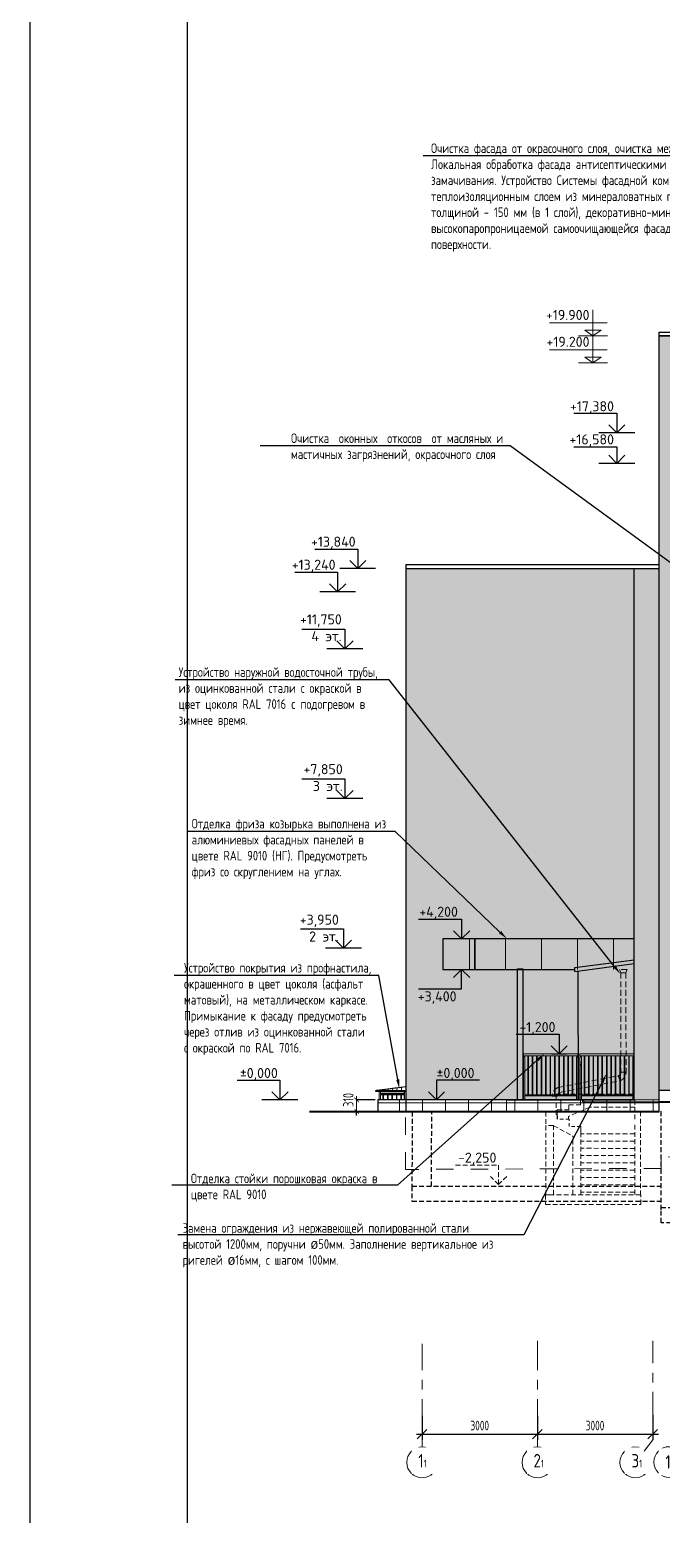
# Model space of a CAD drawing. Header units: millimetres. Extents: x -136099598 to 9192475, y 0 to 347021.
# Drawn here: x -366572 to -350114, y 277733 to 316431 of the extents above; entities that cross this region are included whole.
import ezdxf
from ezdxf import colors
from ezdxf.entities.mleader import LeaderData, LeaderLine
from ezdxf.math import Vec2, Vec3

# ---------------------------------------------------------------- set-up
doc = ezdxf.new("R2010")
doc.units = ezdxf.units.MM
doc.header["$MEASUREMENT"] = 0
for name, pattern in [('01_base$0$DASHED2', [0.375, 0.25, -0.125]), ('ADSK_Невидимые', [5, 3, -2]), ('ADSK_Скрыто', [6, 3, -3]), ('ADSK_Штрих_ш2 п1_5', [4.5, 3, -1.5]), ('CENTER', [2, 1.25, -0.25, 0.25, -0.25])]:
    doc.linetypes.add(name, pattern=pattern)
doc.layers.get('0').update_dxf_attribs({"color": 250, "lineweight": 9})
doc.layers.get('Defpoints').update_dxf_attribs({"color": 8})
for name, color, linetype, lineweight, true_color in [('!_Фасад_Штрих_Син', 7, 'Continuous', 5, 0x86d5d5), ('RAL 7016', 7, 'Continuous', 0, 0x383e42), ('RAL 90 10', 7, 'Continuous', 0, 0xf1ece1)]:
    doc.layers.add(name, color=color, linetype=linetype, lineweight=lineweight, true_color=true_color)
for name, color, linetype, lineweight in [('!_Цоколь', 7, 'Continuous', 0), ('_Скрыто_', 7, 'ADSK_Скрыто', 9), ('_Фасад', 7, 'Continuous', 9), ('АР.РД_Выноски', 174, 'Continuous', 9), ('АР_Оси', 193, 'Continuous', 9), ('АР_Оси размеры', 164, 'Continuous', 9), ('АР_тонкая линия', 250, 'Continuous', 0), ('Ограждение', 250, 'Continuous', 9), ('пунктир', 251, 'Continuous', 13), ('СТЕНЫ кирпич ЛИДЕР', 250, 'Continuous', 15), ('Фасад_тонкие', 7, 'Continuous', 5), ('фасады', 7, 'Continuous', 9)]:
    doc.layers.add(name, color=color, linetype=linetype, lineweight=lineweight)
doc.layers.add('_RAMKA', color=7, linetype='Continuous')
doc.layers.add('PDF _0', color=7, linetype='Continuous')
doc.layers.add('АР-Выноски', color=5, linetype='Continuous', lineweight=5, plot=False)
doc.styles.add('ICOCPEUR', font='isocpeur.ttf')
doc.styles.add('ISOCPEUR', font='isocpeur.ttf', dxfattribs={"width": 0.7})
doc.styles.add('PDF ISOCPEUR', font='isocpeur.ttf')
doc.styles.add('ГОСТ 2.304', font='isocpeur.ttf', dxfattribs={"width": 0.7})
doc.dimstyles.new('R_100', dxfattribs={"dimtxt": 270, "dimasz": 120, "dimexe": 100, "dimexo": 100, "dimgap": 80, "dimtad": 1, "dimdec": 0, "dimrnd": 5, "dimzin": 0, "dimdsep": 46, "dimtxsty": 'ISOCPEUR', "dimblk": 'ARCHTICK', "dimcen": 100, "dimdle": 100, "dimclrd": 256, "dimclre": 256, "dimclrt": 256, "dimadec": 0, "dimazin": 0, "dimtfac": 2, "dimtdec": 0, "dimtofl": 0, "dimtmove": 1, "dimatfit": 3, "dimfxl": 1, "dimtvp": 3, "dimtfill": 1, "dimtolj": 1, "dimtzin": 0, "dimarcsym": 0})
doc.dimstyles.new('СПДС', dxfattribs={"dimscale": 100, "dimtxt": 2.5, "dimasz": 2.5, "dimexe": 1.5, "dimexo": 0, "dimgap": 1, "dimtad": 1, "dimdec": 0, "dimrnd": 1, "dimtxsty": 'ГОСТ 2.304', "dimblk": 'OBLIQUE', "dimcen": 2.5, "dimdle": 1.5, "dimadec": 0, "dimazin": 2, "dimtfac": 0.75, "dimtdec": 0, "dimtmove": 1, "dimatfit": 3, "dimfxl": 1, "dimtolj": 1, "dimarcsym": 1})
pattern_1 = [(90, (541247.05, -120), (-600, 1e-13), []), (180, (541247.05, -120), (-2e-13, -600), [])]

# ---------------------------------------------------------------- blocks, each defined once
blk = doc.blocks.new('_Oblique')
at = {"color": 0, "linetype": 'ByBlock', "lineweight": -2}
blk.add_line((-0.5, -0.5), (0.5, 0.5), dxfattribs=at)
blk = doc.blocks.new('*D247')
at = {"layer": 'Defpoints', "color": 0, "ltscale": 100, "transparency": 16777216}
for p in [(-356362, 280324), (-353362, 280324), (-353362, 279846)]:
    blk.add_point(p, dxfattribs=at)
at = {"layer": 'АР_Оси размеры', "color": 0, "lineweight": -2, "ltscale": 100, "transparency": 16777216}
for p, q in [((-356362, 280324), (-356362, 279696)), ((-353362, 280324), (-353362, 279696)), ((-356512, 279846), (-353212, 279846))]:
    blk.add_line(p, q, dxfattribs=at)
at = {"layer": 'АР_Оси размеры', "color": 0, "lineweight": -2, "ltscale": 100, "transparency": 16777216, "xscale": 250, "yscale": 250, "zscale": 250, "rotation": 180}
blk.add_blockref('_Oblique', (-356362, 279846), dxfattribs=at)
at = {"layer": 'АР_Оси размеры', "color": 0, "lineweight": -2, "ltscale": 100, "transparency": 16777216, "xscale": 250, "yscale": 250, "zscale": 250}
blk.add_blockref('_Oblique', (-353362, 279846), dxfattribs=at)
at = {"layer": 'АР_Оси размеры', "color": 0, "ltscale": 100, "transparency": 16777216, "insert": (-354862, 280071), "char_height": 250, "attachment_point": 5, "style": 'ГОСТ 2.304'}
blk.add_mtext('\\A1;3000', dxfattribs=at)
blk = doc.blocks.new('*D248')
at = {"layer": 'Defpoints', "color": 0, "ltscale": 100, "transparency": 16777216}
for p in [(-353362, 280324), (-350362, 280354), (-350362, 279846)]:
    blk.add_point(p, dxfattribs=at)
at = {"layer": 'АР_Оси размеры', "color": 0, "lineweight": -2, "ltscale": 100, "transparency": 16777216}
for p, q in [((-353362, 280324), (-353362, 279696)), ((-350362, 280354), (-350362, 279696)), ((-353512, 279846), (-350212, 279846))]:
    blk.add_line(p, q, dxfattribs=at)
at = {"layer": 'АР_Оси размеры', "color": 0, "lineweight": -2, "ltscale": 100, "transparency": 16777216, "xscale": 250, "yscale": 250, "zscale": 250, "rotation": 180}
blk.add_blockref('_Oblique', (-353362, 279846), dxfattribs=at)
at = {"layer": 'АР_Оси размеры', "color": 0, "lineweight": -2, "ltscale": 100, "transparency": 16777216, "xscale": 250, "yscale": 250, "zscale": 250}
blk.add_blockref('_Oblique', (-350362, 279846), dxfattribs=at)
at = {"layer": 'АР_Оси размеры', "color": 0, "ltscale": 100, "transparency": 16777216, "insert": (-351862, 280071), "char_height": 250, "attachment_point": 5, "style": 'ГОСТ 2.304'}
blk.add_mtext('\\A1;3000', dxfattribs=at)
blk = doc.blocks.new('A$C4cb2c38c')
at = {"ltscale": 150}
for points in [[(-689, 1151), (726, 1151), (726, 1202), (-689, 1202)], [(-680, 1121), (-662, 1121), (-662, 1151), (-680, 1151)], [(697, 1121), (716, 1121), (716, 1151), (697, 1151)], [(-651, 105), (688, 105), (688, 130), (-651, 130)]]:
    blk.add_lwpolyline(points, close=True, dxfattribs=at)
for points in [[(-651, 0), (-651, 1121), (-689, 1121), (-689, 0), (-651, 0)], [(726, 0), (726, 1121), (688, 1121), (688, 0), (726, 0)]]:
    blk.add_lwpolyline(points, dxfattribs=at)
at = {"layer": 'Ограждение'}
for points in [[(-579, 130), (-579, 1151)], [(-563, 1151), (-563, 130), (-563, 130)], [(-463, 130), (-463, 1151)], [(-447, 1151), (-447, 130), (-447, 130)], [(-347, 130), (-347, 1151)], [(-331, 1151), (-331, 130), (-331, 130)], [(-231, 130), (-231, 1151)], [(-215, 1151), (-215, 130), (-215, 130)], [(-115, 130), (-115, 1151)], [(-99, 1151), (-99, 130), (-99, 130)], [(1, 130), (1, 1151)], [(17, 1151), (17, 130), (17, 130)], [(117, 130), (117, 1151)], [(133, 1151), (133, 130), (133, 130)], [(233, 130), (233, 1151)], [(249, 1151), (249, 130), (249, 130)], [(349, 130), (349, 1151)], [(365, 1151), (365, 130), (365, 130)], [(465, 130), (465, 1151)], [(481, 1151), (481, 130), (481, 130)], [(581, 130), (581, 1151)], [(597, 1151), (597, 130), (597, 130)]]:
    blk.add_lwpolyline(points, dxfattribs=at)
blk = doc.blocks.new('_ArchTick')
at = {"color": 0, "linetype": 'ByBlock', "const_width": 0.15}
blk.add_lwpolyline([(-0.5, -0.5), (0.5, 0.5)], dxfattribs=at)
blk = doc.blocks.new('*D375')
at = {"lineweight": -2, "ltscale": 150, "transparency": 16777216}
for p, q in [((-357583, 288554), (-358167, 288554)), ((-358067, 288145), (-358067, 288654)), ((-357569, 288245), (-358167, 288245))]:
    blk.add_line(p, q, dxfattribs=at)
at = {"layer": 'Defpoints', "color": 0, "ltscale": 150, "transparency": 16777216}
for p in [(-357483, 288554), (-357469, 288245)]:
    blk.add_point(p, dxfattribs=at)
at = {"ltscale": 150, "transparency": 16777216, "insert": (-358282, 288554), "char_height": 270, "attachment_point": 5, "rotation": 90, "style": 'ISOCPEUR', "bg_fill": 3, "box_fill_scale": 1.25, "bg_fill_color": 256, "bg_fill_true_color": 13158600, "bg_fill_transparency": 0}
blk.add_mtext('\\A1;310', dxfattribs=at)
at = {"layer": 'Defpoints', "color": 0, "ltscale": 150, "transparency": 16777216}
blk.add_point((-358067, 288554), dxfattribs=at)
at = {"lineweight": -2, "ltscale": 150, "transparency": 16777216, "xscale": 120, "yscale": 120, "zscale": 120}
for p, rotation in [((-358067, 288554), 90), ((-358067, 288245), 270)]:
    blk.add_blockref('_ArchTick', p, dxfattribs=dict(at, rotation=rotation))
blk = doc.blocks.new('A$C0623aaa5')
at = {"linetype": 'ADSK_Невидимые', "ltscale": 30}
for points in [[(183, 313), (183, 503), (483, 503)], [(483, 503), (483, 693), (783, 693)], [(-117, 123), (-117, 313), (183, 313)]]:
    blk.add_lwpolyline(points, dxfattribs=at)
blk = doc.blocks.new('A$Cd8d14d9d')
at = {"ltscale": 150}
for p, q in [((0, 682), (0, 0)), ((-380, 0), (380, 0)), ((-372, 341), (1132, 341))]:
    blk.add_line(p, q, dxfattribs=at)
blk.add_lwpolyline([(0, 0), (210, 147), (-210, 147), (0, 0)], dxfattribs=at)
blk = doc.blocks.new('A$C3b3e88ff')
at = {"layer": '_Фасад', "linetype": 'ADSK_Штрих_ш2 п1_5', "ltscale": 50}
for p, q in [((-164, -2679), (-28, -2679)), ((-227, -2773), (-181, -2900)), ((-1809, -3299, -2), (-1944, -3299, -2))]:
    blk.add_line(p, q, dxfattribs=at)
for points in [[(0, 0), (-200, 0)], [(-200, 0), (-163, -87)], [(0, 0), (-28, -87)], [(0, 0), (-28, -87)], [(-163, -87), (-161, -2679)], [(-28, -87), (-163, -87)], [(-28, -87), (-26, -2679)]]:
    blk.add_lwpolyline(points, dxfattribs=at)
for points in [[(-1798, -3077), (-227, -2773, 0.315875), (-161, -2679), (-161, -2582)], [(-1747, -3204), (-182, -2900, 0.315875), (-26, -2679), (-26, -2582)]]:
    blk.add_lwpolyline(points, format="xyb", dxfattribs=at)
for centre, radius, start, end in [((-261, -2679), 100, 289.8424, 359.9625), ((-261, -2679), 235, 289.896, 359.9148), ((-1709, -3296, -2), 235, 111.4844, 180.7063), ((-1708, -3296, -2), 101, 114.002, 181.4665)]:
    blk.add_arc(centre, radius, start, end, dxfattribs=at)

msp = doc.modelspace()

# ---------------------------------------------------------------- hatches: boundary and pattern name
at = {"layer": '!_Фасад_Штрих_Син', "ltscale": 10, "true_color": 0x383e42}
h = msp.add_hatch(dxfattribs=at)
h.set_pattern_fill('GRATE', color=250, scale=30000, angle=90)
h.set_pattern_definition([(90, (203618.6, 32643.8), (-937.5, 6e-14), []), (180, (203618.6, 32643.8), (-5e-13, -3750), [])])
h.paths.add_polyline_path([(-350842.2, 292751.1), (-355824.3, 292751.1), (-355824.3, 291953.5), (-350842.2, 291953.5)])
at = {"layer": '!_Цоколь', "lineweight": 0, "ltscale": 5, "true_color": 0x636466}
h = msp.add_hatch(dxfattribs=at)
h.set_pattern_fill('ANSI37', color=251, scale=4800, angle=45)
h.set_pattern_definition(pattern_1)
h.paths.add_polyline_path([(-350192.1, 288503.5), (-336772, 288472.9), (-336772, 288804.8), (-350192.1, 288807.7)])
h = msp.add_hatch(dxfattribs=at)
h.set_pattern_fill('ANSI37', color=251, scale=4800, angle=45)
h.set_pattern_definition(pattern_1)
h.paths.add_polyline_path([(-357515, 288246.7), (-356782.1, 288245), (-356782, 288553.6), (-357515.6, 288553.6)])
h = msp.add_hatch(dxfattribs=at)
h.set_pattern_fill('ANSI37', color=251, scale=4800, angle=45)
h.set_pattern_definition(pattern_1)
h.paths.add_polyline_path([(-356782.1, 288245), (-350192, 288238.1), (-350192.1, 288553.6), (-356782, 288553.6)])
at = {"layer": 'RAL 7016', "ltscale": 100, "true_color": 0x000000, "transparency": 33554687}
h = msp.add_hatch(dxfattribs=at)
h.set_pattern_fill('ANSI32', color=18, scale=400, angle=45)
h.set_pattern_definition([(90, (8363606674.32, 936336003.28), (-150, 0), []), (90, (8363606724.32, 936336053.28), (-150, 0), [])])
h.paths.add_polyline_path([(-357551.8, 288803.2), (-356781.8, 288902.5), (-356781.8, 288801.6), (-357564.3, 288801.6)])
at = {"layer": 'RAL 7016', "ltscale": 100, "transparency": 33554687}
h = msp.add_hatch(color=256, dxfattribs=at)
h.dxf.hatch_style = 1
h.paths.add_polyline_path([(-357564.3, 288801.6), (-356781.8, 288801.6), (-356781.8, 288772.5), (-357564.3, 288772.5)])
at = {"layer": 'RAL 90 10', "ltscale": 100, "transparency": 33554687}
h = msp.add_hatch(color=256, dxfattribs=at)
h.dxf.hatch_style = 1
h.paths.add_polyline_path([(-349198.5, 303454.4), (-347597, 303454.4), (-347597, 301153.6), (-349198.5, 301153.6)])
h.paths.add_polyline_path([(-349198.5, 299554.4), (-347597, 299554.4), (-347597, 297253.6), (-349198.5, 297253.6)])
h.paths.add_polyline_path([(-339368.5, 295654.4), (-337767, 295654.4), (-337767, 293353.6), (-339368.5, 293353.6)])
h.paths.add_polyline_path([(-349198.5, 295654.4), (-347597, 295654.4), (-347597, 293353.6), (-349198.5, 293353.6)])
h.paths.add_polyline_path([(-348359.3, 305135.4), (-348359.3, 305933.6), (-347561.3, 305933.6), (-347561.3, 305135.4)])
h.paths.add_polyline_path([(-339502.3, 305135.4), (-339502.3, 305933.6), (-338704.3, 305933.6), (-338704.3, 305135.4)])
h.paths.add_polyline_path([(-344827, 303454.4), (-344827, 301153.6), (-346428.5, 301153.6), (-346428.5, 303454.4)])
h.paths.add_polyline_path([(-337767, 303454.4), (-337767, 301153.6), (-339368.5, 301153.6), (-339368.5, 303454.4)])
h.paths.add_polyline_path([(-344827, 299554.4), (-344827, 297253.6), (-346428.5, 297253.6), (-346428.5, 299554.4)])
h.paths.add_polyline_path([(-340537, 303454.4), (-340537, 301153.6), (-342138.5, 301153.6), (-342138.5, 303454.4)])
h.paths.add_polyline_path([(-344827, 295654.4), (-344827, 293353.6), (-346428.5, 293353.6), (-346428.5, 295654.4)])
h.paths.add_polyline_path([(-340537, 299554.4), (-340537, 297253.6), (-342138.5, 297253.6), (-342138.5, 299554.4)])
h.paths.add_polyline_path([(-337767, 299554.4), (-337767, 297253.6), (-339368.5, 297253.6), (-339368.5, 299554.4)])
h.paths.add_polyline_path([(-349198.5, 291604.4), (-347597, 291604.4), (-347597, 289303.6), (-349198.5, 289303.6)])
h.paths.add_polyline_path([(-346428.5, 291604.4), (-344827, 291604.4), (-344827, 289303.6), (-346428.5, 289303.6)])
h.paths.add_polyline_path([(-340537, 295654.4), (-340537, 293353.6), (-342138.5, 293353.6), (-342138.5, 295654.4)])
h.paths.add_polyline_path([(-342138.5, 291604.4), (-340537, 291604.4), (-340537, 289303.6), (-342138.5, 289303.6)])
h.paths.add_polyline_path([(-339368.5, 289303.6), (-339368.5, 291604.4), (-337767, 291604.4), (-337767, 289303.6)])
h.paths.add_polyline_path([(-336771.9, 308453.6), (-350192, 308453.6), (-350192, 288804.9), (-336772, 288804.9)])
h = msp.add_hatch(color=256, dxfattribs=at)
h.dxf.hatch_style = 1
h.paths.add_polyline_path([(-350192, 302391.8), (-356782.1, 302391.8), (-356781.7, 288555.1), (-350192, 288555.3)])

# ---------------------------------------------------------------- linework, layer by layer
at = {"layer": '!_Цоколь', "color": 18, "lineweight": 0, "ltscale": 5, "true_color": 0x000000}
msp.add_line((-354168.6, 288554.8), (-354170.8, 288244.5), dxfattribs=at)
at = {"layer": '!_Цоколь', "color": 251, "lineweight": 0, "ltscale": 5, "true_color": 0x636466}
msp.add_lwpolyline([(-352190.1, 288506), (-350192, 288506), (-350192, 288553.6), (-352190.1, 288553.6)], close=True, dxfattribs=at)
at = {"lineweight": 30, "ltscale": 150}
for p, q in [((-357564.3, 288801.6, -2.2), (-356781.8, 288902.5)), ((-350842.2, 288555), (-356785.2, 288552.1))]:
    msp.add_line(p, q, dxfattribs=at)
at = {"ltscale": 150}
msp.add_circle((-352237.4, 289508.9), 25, dxfattribs=at)
at = {"layer": '_RAMKA', "ltscale": 100}
msp.add_lwpolyline([(-245672.6, 242529), (-245672.6, 326529), (-366572.1, 326529), (-366572.1, 242529)], close=True, dxfattribs=at)
at = {"layer": '_Скрыто_', "color": 6, "ltscale": 150}
for points in [[(-356622.2, 288552.2), (-356622.2, 288552.2), (-350192.1, 288553.6), (-350192.1, 288804.9), (-320519.4, 288804.9), (-320519.5, 288553.5), (-310648.3, 288553.6), (-310648.3, 288804.5), (-294677, 288804.9), (-294677, 288553.6), (-281257, 288553.6), (-281257, 287753), (-281257, 287708.5), (-281257, 287380.4), (-302553.9, 288027), (-302564.4, 288225.7), (-350192.1, 288506), (-350192.1, 288243.6), (-356781.4, 288248.4), (-356782.7, 288555.3), (-356622.2, 288552.2)], [(-356795, 288245.2), (-350192.1, 288243.6), (-350191.6, 288503.5), (-328651.3, 288362.5), (-328652.4, 288291.8), (-322579.8, 288201.4), (-302564.4, 288225.7), (-302564.4, 288027.1), (-294677, 287913.4), (-294680.4, 287771.5), (-281257, 287443.6), (-281257, 285947), (-294677, 286299.2), (-294677, 286396.9), (-302397, 286511.1), (-302397, 286700.6), (-328812, 286645.1), (-328812, 286873.4), (-350145.2, 287071.4), (-350145.2, 286770.5), (-356624.6, 286742.5), (-356795, 286742.5), (-356795, 288245)]]:
    msp.add_lwpolyline(points, dxfattribs=at)
at = {"layer": 'Defpoints', "color": 2, "linetype": '01_base$0$DASHED2', "ltscale": 500}
for p, q in [((-350145.2, 285693.6, 2), (-350145.2, 288273.6)), ((-356627, 286304.3), (-350145.2, 286304.3, 1.5)), ((-356627, 286303.9), (-356626.5, 285913.6, 1.8)), ((-356626.5, 285913.5, 1.8), (-350145.2, 285913.6, 1.8))]:
    msp.add_line(p, q, dxfattribs=at)
msp.add_lwpolyline([(-356627, 286304.3), (-356117, 286304.3), (-356112.1, 288245), (-356622.1, 288245)], close=True, dxfattribs=at)
at = {"layer": 'Defpoints', "color": 2, "linetype": '01_base$0$DASHED2', "ltscale": 500, "elevation": 1.9}
msp.add_lwpolyline([(-350145.2, 285753.6), (-281257, 285753.6), (-281257, 285353.6), (-350145.2, 285353.6)], close=True, dxfattribs=at)
at = {"layer": 'АР_Оси', "color": 6, "linetype": 'CENTER', "ltscale": 1000}
for p, q in [((-356362.1, 279511.7), (-356362.1, 282200)), ((-353362.1, 279511.7), (-353362.1, 282281.1)), ((-350362.1, 279696.2), (-350362.1, 282281.1))]:
    msp.add_line(p, q, dxfattribs=at)
at = {"layer": 'АР_Оси', "color": 6, "ltscale": 0.5}
for centre in [(-356362.1, 279111.7), (-353362.1, 279111.7), (-350813.5, 279111.7), (-349932, 279120.6)]:
    msp.add_circle(centre, 400, dxfattribs=at)
at = {"layer": 'АР_тонкая линия', "color": 3, "lineweight": 40, "ltscale": 100}
for p, q in [((-350190.2, 288503.5), (-336932, 288475.1)), ((-350190.2, 288243.6), (-359291.6, 288245.6))]:
    msp.add_line(p, q, dxfattribs=at)
at = {"layer": 'Ограждение'}
for points in [[(-352247.4, 289455.9), (-352227.4, 289455.9), (-352227.4, 289483.9), (-352247.4, 289483.9)], [(-352257.5, 288553.6), (-352219.5, 288553.6), (-352219.5, 289455.9), (-352257.5, 289455.9)]]:
    msp.add_lwpolyline(points, close=True, dxfattribs=at)
at = {"layer": 'Ограждение', "elevation": -1.8}
msp.add_lwpolyline([(-357482.8, 288770.9), (-357444.8, 288770.9), (-357444.8, 288552.1), (-357482.8, 288552.1)], close=True, dxfattribs=at)
at = {"layer": 'Ограждение', "elevation": -0.4}
for points in [[(-357380.4, 288556.1), (-357380.4, 288694.4)], [(-357364.4, 288694.4), (-357364.4, 288552.1)], [(-357264.4, 288552.1), (-357264.4, 288694.4)], [(-357248.4, 288694.4), (-357248.4, 288552.1)], [(-357148.4, 288552.1), (-357148.4, 288694.4)], [(-357132.4, 288694.4), (-357132.4, 288552.1)], [(-357032.4, 288552.1), (-357032.4, 288694.4)], [(-357016.4, 288694.4), (-357016.4, 288552.1)], [(-356916.4, 288552), (-356916.4, 288694.4)], [(-356900.4, 288694.4), (-356900.4, 288552)]]:
    msp.add_lwpolyline(points, dxfattribs=at)
at = {"layer": 'Ограждение', "lineweight": 25}
msp.add_lwpolyline([(-356819.8, 288770.9), (-356781.8, 288770.9), (-356782.1, 288553.6), (-356819.8, 288553.6)], close=True, dxfattribs=at)
at = {"layer": 'пунктир', "linetype": '01_base$0$DASHED2', "ltscale": 500}
for p, q in [((-352876.8, 288703.6, -0.4), (-350842.4, 288703.6, -0.2)), ((-352876.7, 288163.7, -0.3), (-352876.8, 288703.6, -0.4)), ((-356422.1, 288553.6), (-350192, 288553.6)), ((-350829.6, 288361.3), (-350829.9, 288054.3, 0.1)), ((-352846.8, 288242, -0.2), (-353147.3, 288242, -0.2)), ((-353147, 288242, -0.2), (-353147, 287877.5, 1.5)), ((-350676.2, 288251.8), (-350676.2, 286082.1, -0.2)), ((-352945.3, 287880.5, -0.2), (-352437.3, 287609.6, -0.2)), ((-352437.4, 286082.1, 1.7), (-352437.3, 287609.6, -0.2)), ((-352235.6, 286082.1, -0.2), (-352235.6, 287862, -0.2)), ((-350832.1, 287672, -0.2), (-352235.6, 287672, -0.2)), ((-350830.1, 287904.2, 0.2), (-350830.1, 286082.1, -0.2)), ((-350831, 287290.8, -0.3), (-352236.2, 287292.4, -0.1)), ((-350832.1, 287482, -0.2), (-352235.6, 287482, -0.2)), ((-350832.1, 287102, -0.2), (-352235.6, 287102, -0.2)), ((-350832.1, 286912, -0.2), (-352235.6, 286912, -0.2)), ((-350832.1, 286722, -0.2), (-352235.6, 286722, -0.2)), ((-350832.1, 286532, -0.2), (-352235.6, 286532, -0.2)), ((-350832.1, 286342, -0.2), (-352235.6, 286342, -0.2)), ((-350832.1, 286152, -0.2), (-352235.6, 286152, -0.2))]:
    msp.add_line(p, q, dxfattribs=at)
for points, elevation in [([(-352846.8, 288054.4), (-352846.8, 288293.6), (-352544.5, 288293.6), (-352544.5, 288423.6), (-352243.9, 288423.6), (-352243.8, 288553.6), (-350192.1, 288553.6)], -0.3), ([(-352826.8, 287900), (-352826.8, 287904.3)], -0.3), ([(-355490.7, 286857.5), (-354375, 286857.5), (-354375, 286347.5), (-354161.6, 286556.4), (-354375, 286347.5), (-354583.9, 286556.4)], 0.6)]:
    msp.add_lwpolyline(points, dxfattribs=dict(at, elevation=elevation))
msp.add_lwpolyline([(-350829.6, 288553.6), (-350827.2, 288553.6), (-350827.2, 288361.3), (-352001.5, 288361.3), (-352551.9, 288123.9), (-352551.9, 288054.4)], dxfattribs=at)
for points, elevation in [([(-353147, 286082.1), (-352945.3, 286082.1), (-352945.3, 287883.5), (-353147, 287883.5)], 1.5), ([(-353149.7, 285832.1), (-350675.3, 285832.1), (-350675.3, 286082.1), (-353149.7, 286082.1)], -0.2)]:
    msp.add_lwpolyline(points, close=True, dxfattribs=dict(at, elevation=elevation))
at = {"layer": 'СТЕНЫ кирпич ЛИДЕР', "lineweight": 30, "ltscale": 100}
for p, q in [((-350192.1, 288243.6), (-350192, 308453.6)), ((-350192, 308453.6), (-281257, 308453.6)), ((-356782.1, 302392), (-356782.1, 288245)), ((-356782.1, 302392), (-350192, 302392)), ((-350842.2, 288553.5), (-350842.2, 302392)), ((-350192.1, 288804.9), (-336771.3, 288804.8, 2.3)), ((-354168.6, 288553.6), (-350842.2, 288553.6))]:
    msp.add_line(p, q, dxfattribs=at)
for points in [[(-350192, 308553.5), (-281256.6, 308553.5), (-281256.6, 308453.6), (-350192, 308453.6)], [(-350192, 302491.9), (-356784.9, 302492.1), (-356784.9, 302392.1), (-350192, 302392)]]:
    msp.add_lwpolyline(points, close=True, dxfattribs=at)
at = {"layer": 'Фасад_тонкие', "lineweight": 25}
for p, q in [((-350831.1, 305933.6), (-351766.1, 305933.6)), ((-350831.1, 305135.4), (-351766.1, 305135.4)), ((-357571, 302392), (-358506, 302392)), ((-358092.6, 301791.9), (-359027.6, 301791.9)), ((-357905.7, 300303.6), (-358840.7, 300303.6)), ((-357905.7, 296403.6), (-358840.7, 296403.6)), ((-357943, 292503.6), (-358878, 292503.6)), ((-352994.5, 289756), (-352603, 289756)), ((-359594.8, 288553.6), (-360529.8, 288553.6))]:
    msp.add_line(p, q, dxfattribs=at)
for points in [[(-352414.3, 306443.5), (-351298.6, 306443.5), (-351298.6, 305933.6), (-351085.2, 306142.5), (-351298.6, 305933.6), (-351507.5, 306142.5)], [(-352414.3, 305566.7), (-351298.6, 305566.7), (-351298.6, 305135.4), (-351085.2, 305344.3), (-351298.6, 305135.4), (-351507.5, 305344.3)], [(-359154.2, 302901.9), (-358038.5, 302901.9), (-358038.5, 302392), (-357825.1, 302600.9), (-358038.5, 302392), (-358247.4, 302600.9)], [(-359675.9, 302301.9), (-358560.1, 302301.9), (-358560.1, 301791.9), (-358346.8, 302000.8), (-358560.1, 301791.9), (-358769.1, 302000.8)], [(-359488.9, 300813.5), (-358373.2, 300813.5), (-358373.2, 300303.6), (-358159.9, 300512.5), (-358373.2, 300303.6), (-358582.1, 300512.5)], [(-359488.9, 296913.5), (-358373.2, 296913.5), (-358373.2, 296403.6), (-358159.9, 296612.5), (-358373.2, 296403.6), (-358582.1, 296612.5)], [(-359526.2, 293013.5), (-358410.5, 293013.5), (-358410.5, 292503.6), (-358197.1, 292712.5), (-358410.5, 292503.6), (-358619.4, 292712.5)], [(-356453.2, 293261.9), (-355337.5, 293261.9), (-355337.5, 292752), (-355124.1, 292960.9), (-355337.5, 292752), (-355546.4, 292960.9)], [(-354985.1, 291953.5), (-354985.1, 292752)], [(-356453.2, 291443.6), (-355337.5, 291443.6), (-355337.5, 291953.5), (-355124.1, 291744.6), (-355337.5, 291953.5), (-355546.4, 291744.6)], [(-353914.4, 290265.9), (-352798.7, 290265.9), (-352798.7, 289756), (-352585.4, 289964.9), (-352798.7, 289756), (-353007.7, 289964.9)], [(-361178, 289063.5), (-360062.3, 289063.5), (-360062.3, 288553.6), (-359848.9, 288762.5), (-360062.3, 288553.6), (-360271.2, 288762.5)], [(-354871.1, 289063.4), (-355986.8, 289063.5), (-355986.8, 288553.6), (-356200.1, 288762.5), (-355986.8, 288553.6), (-355777.9, 288762.5)]]:
    msp.add_lwpolyline(points, dxfattribs=at)
at = {"layer": 'Фасад_тонкие', "lineweight": 30}
for points in [[(-350842.2, 291953.5), (-350842.2, 291953.5), (-350842.2, 292752), (-355824.3, 292752), (-355824.3, 291953.5), (-352392.1, 291953.5)], [(-350842.2, 291953.5), (-350842.2, 292752), (-355002.9, 292752), (-355002.9, 291953.5), (-352392.1, 291953.5)], [(-352392.1, 291901.6), (-352392.1, 292001.3), (-350842.2, 292205.4)], [(-352392.1, 291901.6), (-350842.2, 292104.5)]]:
    msp.add_lwpolyline(points, dxfattribs=at)
at = {"layer": 'фасады', "lineweight": 30, "ltscale": 100}
for points in [[(-352392.1, 292001.3), (-352392.1, 292001.3), (-350842.2, 292205.4)], [(-352292.1, 288553.6), (-352297.8, 291913.9)]]:
    msp.add_lwpolyline(points, dxfattribs=at)
at = {"layer": 'фасады', "lineweight": 30, "ltscale": 150}
msp.add_lwpolyline([(-353879.3, 291963.6), (-353739.3, 291963.6), (-353739.3, 288553.6), (-353879.3, 288553.6)], close=True, dxfattribs=at)
msp.add_lwpolyline([(-352551.9, 287904.3), (-352551.9, 287900)], dxfattribs=at)

# ---------------------------------------------------------------- block references
at = {"color": 18, "ltscale": 150, "true_color": 0x000000}
msp.add_blockref('A$C3b3e88ff', (-351030.4, 291953.5), dxfattribs=at)
at = {"ltscale": 150}
for p in [(-353035.2, 288553.6), (-351568, 288553.5)]:
    msp.add_blockref('A$C4cb2c38c', p, dxfattribs=at)
at = {"layer": 'пунктир', "linetype": '01_base$0$DASHED2', "ltscale": 500, "xscale": -1}
msp.add_blockref('A$C0623aaa5', (-352352.3, 287548.6, -0.2), dxfattribs=at)
at = {"layer": 'СТЕНЫ кирпич ЛИДЕР', "lineweight": 25, "ltscale": 100, "xscale": -1, "rotation": 359.9992924696829}
msp.add_blockref('A$Cd8d14d9d', (-351917.3, 308453.6), dxfattribs=at)
at = {"layer": 'Фасад_тонкие', "lineweight": 25, "xscale": -1, "rotation": 359.9992924696829}
msp.add_blockref('A$Cd8d14d9d', (-351917.3, 307754, 0), dxfattribs=at)

# ---------------------------------------------------------------- texts
at = {"layer": 'PDF _0', "color": 18, "lineweight": 0, "true_color": 0x000000, "insert": (-352006.7, 308870.4, -0.3), "char_height": 262.49, "attachment_point": 9, "style": 'PDF ISOCPEUR'}
msp.add_mtext('+19.900', dxfattribs=at)
at = {"layer": 'PDF _0', "color": 18, "lineweight": 25, "true_color": 0x000000, "char_height": 262.49, "width": 905.602, "style": 'PDF ISOCPEUR'}
for s, insert, attachment_point in [('+4,200', (-355430.4, 293261.9), 9), ('+3,400', (-355466, 291381.6), 3)]:
    msp.add_mtext(s, dxfattribs=dict(at, insert=insert, attachment_point=attachment_point))
at = {"layer": 'PDF _0', "color": 18, "lineweight": 25, "true_color": 0x000000, "insert": (-355986.8, 289063.5), "char_height": 262.49, "attachment_point": 7, "rotation": 359.99739, "style": 'PDF ISOCPEUR'}
msp.add_mtext('%%P0,000', dxfattribs=at)
at = {"layer": 'пунктир', "linetype": '01_base$0$DASHED2', "ltscale": 500, "insert": (-354429.1, 286857.9, 0.7), "char_height": 262.49, "attachment_point": 9, "style": 'PDF ISOCPEUR'}
msp.add_mtext('-2,250', dxfattribs=at)
at = {"layer": 'Фасад_тонкие', "lineweight": 25, "char_height": 262.49, "attachment_point": 9, "style": 'PDF ISOCPEUR'}
for s, insert in [('+19.200', (-352006.7, 308170.8, -0.3)), ('+13,840', (-358092.6, 302901.9)), ('+13,240', (-358614.3, 302301.9)), ('+11,750 \\P4 эт.', (-358453, 300502.3)), ('+7,850\\P3 эт.', (-358427.4, 296599.6)), ('+3,950\\P2 эт.', (-358529.2, 292679.5)), ('%%P0,000', (-360116.4, 289061.9))]:
    msp.add_mtext(s, dxfattribs=dict(at, insert=insert))
at = {"layer": 'Фасад_тонкие', "lineweight": 25, "char_height": 262.49, "attachment_point": 9, "rotation": 0.00261, "style": 'PDF ISOCPEUR'}
for s, insert in [('+17,380', (-351369.8, 306430.1, 0.3)), ('+16,580', (-351369.8, 305566.7))]:
    msp.add_mtext(s, dxfattribs=dict(at, insert=insert))
at = {"layer": 'Фасад_тонкие', "lineweight": 25, "insert": (-352892.1, 290257.9, 0), "char_height": 262.49, "width": 905.602, "attachment_point": 9, "style": 'PDF ISOCPEUR'}
msp.add_mtext('+1,200', dxfattribs=at)

# ---------------------------------------------------------------- leaders
at = {"layer": 'АР-Выноски'}
ml = msp.add_multileader_mtext('Standard', dxfattribs=at)
ml.set_content('\\A1;{\\W0.8;Устройство наружной водосточной трубы, из оцинкованной стали с окраской в цвет цоколя RAL 7016 c подогревом в зимнее время. }', color=256, style='ICOCPEUR')
ml.set_leader_properties()
ml.build(insert=Vec2(0, 0))
ml.multileader.update_dxf_attribs({"text_left_attachment_type": 6, "text_right_attachment_type": 6, "dogleg_length": 100, "arrow_head_size": 250})
ctx = ml.context
ctx.base_point, ctx.char_height, ctx.arrow_head_size, ctx.landing_gap_size, ctx.plane_origin, ctx.plane_x_axis, ctx.plane_y_axis = Vec3(-362721.9, 299498.1), 250, 250, 25, Vec3(-343270.8, 281195.5), Vec3(1, -0.0000456), Vec3(0.0000456, 1)
ctx.left_attachment, ctx.right_attachment = 6, 6
notes = []
notes.append((ctx, [(0, (1, 1, 0), (-357221.9, 299497.9), (-1, 0.0000456), 100, [(1, [(-351206.6, 291837.3)], 0, [])])]))
ctx.mtext.insert, ctx.mtext.text_direction, ctx.mtext.rotation, ctx.mtext.width, ctx.mtext.defined_height, ctx.mtext.flow_direction = Vec3(-362696.9, 299823.1), Vec3(1, -0.0000456), 6.2831397, 5385.476, 1718.3, 5
ml = msp.add_multileader_mtext('Standard', dxfattribs=at)
ml.set_content('\\A1;{\\W0.8;Отделка фриза козырька выполнена из \\A0;алюминиевых фасадных панелей в цвете RAL 9010\\A1; (НГ). Предусмотреть фриз со скруглением на углах. }', color=256, style='ICOCPEUR')
ml.set_leader_properties()
ml.build(insert=Vec2(0, 0))
ml.multileader.update_dxf_attribs({"text_left_attachment_type": 6, "text_right_attachment_type": 6, "dogleg_length": 100, "arrow_head_size": 250})
ctx = ml.context
ctx.base_point, ctx.char_height, ctx.arrow_head_size, ctx.landing_gap_size, ctx.plane_origin = Vec3(-362383.4, 295548.9), 250, 250, 25, Vec3(-344866.9, 284673)
ctx.left_attachment, ctx.right_attachment = 6, 6
notes.append((ctx, [(0, (1, 1, 0), (-357063.4, 295548.9), (-1, 0), 100, [(0, [(-354155.8, 292752)], 0, [])])]))
ctx.mtext.insert, ctx.mtext.width, ctx.mtext.defined_height, ctx.mtext.flow_direction = Vec3(-362358.4, 295873.9), 5232.459, 1577.2, 5
ml = msp.add_multileader_mtext('Standard', dxfattribs=at)
ml.set_content('\\A1;{\\W0.8;Отделка стойки порошковая окраска\\A0; в цвете RAL 9010\\A1; }', color=256, style='ICOCPEUR')
ml.set_leader_properties()
ml.build(insert=Vec2(0, 0))
ml.multileader.update_dxf_attribs({"text_left_attachment_type": 6, "text_right_attachment_type": 6, "dogleg_length": 100, "arrow_head_size": 250})
ctx = ml.context
ctx.base_point, ctx.char_height, ctx.arrow_head_size, ctx.landing_gap_size, ctx.plane_origin = Vec3(-362403, 286333.9), 250, 250, 25, Vec3(-346020.1, 290070.8)
ctx.left_attachment, ctx.right_attachment = 6, 6
notes.append((ctx, [(0, (1, 1, 0), (-357002.9, 286333.9), (-1, 0), 390.1, [(0, [(-353179, 289756)], 0, [])])]))
ctx.mtext.insert, ctx.mtext.width, ctx.mtext.flow_direction = Vec3(-362378, 286633.9), 5402.326, 5
ml = msp.add_multileader_mtext('Standard', dxfattribs=at)
ml.set_content('\\A1;{\\W0.8;Замена ограждения из нержавеющей полированной стали высотой 1200мм, поручни \\fISOCTEUR|b0|i0|c204|p49;ø\\fISOCPEUR|b0|i0|c204|p34;50мм. Заполнение вертикальное из ригелей \\fISOCTEUR|b0|i0|c204|p49;ø\\fISOCPEUR|b0|i0|c204|p34;16мм, с шагом 100мм.  }', color=256, style='ICOCPEUR')
ml.set_leader_properties()
ml.build(insert=Vec2(0, 0))
ml.multileader.update_dxf_attribs({"text_left_attachment_type": 6, "text_right_attachment_type": 6, "dogleg_length": 100, "arrow_head_size": 250})
ctx = ml.context
ctx.base_point, ctx.char_height, ctx.arrow_head_size, ctx.landing_gap_size, ctx.plane_origin = Vec3(-362619, 285041.5), 250, 250, 25, Vec3(-355684.5, 276712.3)
ctx.left_attachment, ctx.right_attachment = 6, 6
notes.append((ctx, [(0, (1, 1, 0), (-353717, 285041.5), (-1, 0), 382, [(1, [(-351563.8, 289235.5)], 0, [])])]))
ctx.mtext.insert, ctx.mtext.width, ctx.mtext.flow_direction = Vec3(-362594, 285341.5), 8506.062, 5
at = {"layer": 'АР.РД_Выноски'}
ml = msp.add_multileader_mtext('Standard', dxfattribs=at)
ml.set_content('\\A1;{\\W0.8;Очистка фасада от окрасочного слоя, очистка межблочных швов от штукатурки и герметика, заделка трещин. Локальная обработка фасада антисептическими составами типа Картоцид-компаунд. Просушка стен на участках замачивания. Устройство Системы фасадной композиционная "Vetonit" c наружным штукатурным слоем, теплоизоляционным слоем из минераловатных плит \\A0;\\W0.7;\\C1;Vetonit (ISOVER) Штукатурный Фасад\\A1;\\W0.8;\\C256; \\A0;\\W0.7;плотностью -\\C1;105 \\C256;кг/м³\\A1;\\W0.8;,  толщиной - 150 мм (в 1 слой), декоративно-минеральным слоем и последующим окрашиванием высокопаропроницаемой самоочищающейся фасадной силикатной краской в 2 слоя по подготовленной поверхности. }', color=256, style='ICOCPEUR')
ml.set_leader_properties(color=256)
ml.build(insert=Vec2(0, 0))
ml.multileader.update_dxf_attribs({"text_left_attachment_type": 6, "text_right_attachment_type": 6, "dogleg_length": 100, "arrow_head_size": 250})
ctx = ml.context
ctx.base_point, ctx.char_height, ctx.arrow_head_size, ctx.landing_gap_size, ctx.plane_origin = Vec3(-356155.2, 313143.1), 250, 250, 25, Vec3(-338571.6, 312099.5)
ctx.left_attachment, ctx.right_attachment = 6, 6
notes.append((ctx, [(0, (1, 1, 0), (-341335.2, 313143.1), (-1, 0), 100, [(0, [(-339902.2, 307430.1)], 0, [])])]))
ctx.mtext.insert, ctx.mtext.width, ctx.mtext.flow_direction = Vec3(-356130.2, 313468.1), 14727.298, 5
ml = msp.add_multileader_mtext('Standard', dxfattribs=at)
ml.set_content('\\A1;{\\W0.8;Очистка  оконных  откосов  от масляных и мастичных загрязнений, окрасочного слоя }', color=256, style='ICOCPEUR')
ml.set_leader_properties(color=256)
ml.build(insert=Vec2(0, 0))
ml.multileader.update_dxf_attribs({"text_left_attachment_type": 6, "text_right_attachment_type": 6, "dogleg_length": 100, "arrow_head_size": 250})
ctx = ml.context
ctx.base_point, ctx.char_height, ctx.arrow_head_size, ctx.landing_gap_size, ctx.plane_origin = Vec3(-359798.4, 305589.2), 250, 250, 25, Vec3(-349452.3, 305552.4)
ctx.left_attachment, ctx.right_attachment = 6, 6
notes.append((ctx, [(0, (1, 1, 0), (-354068.4, 305589.2), (-1, 0), 100, [(1, [(-349109.6, 297802), (-349109.6, 301965.8)], 0, [])])]))
ctx.mtext.insert, ctx.mtext.width, ctx.mtext.flow_direction = Vec3(-359773.4, 305914.2), 6323.333, 5
for ctx, leaders in notes:
    for number, flags, end, landing, length, lines in leaders:
        leader = LeaderData()
        leader.index, (leader.has_last_leader_line, leader.has_dogleg_vector, leader.attachment_direction) = number, flags
        leader.last_leader_point, leader.dogleg_vector, leader.dogleg_length = Vec3(end), Vec3(landing), length
        for number, points, colour, breaks in lines:
            line = LeaderLine()
            line.index, line.vertices, line.color, line.breaks = number, Vec3.list(points), colors.encode_raw_color(colour), breaks
            leader.lines.append(line)
        ctx.leaders.append(leader)

# ---------------------------------------------------------------- next in the draw order: texts
at = {"layer": 'АР_Оси', "color": 6, "char_height": 350, "attachment_point": 1, "line_spacing_factor": 1.149209, "style": 'ГОСТ 2.304', "bg_fill": 2}
for s, insert in [('{\\W0.8;1\\H0.57143x;1}', (-356461.9, 279329.3)), ('{\\W0.8;2\\H0.57143x;1}', (-353461.9, 279329.3)), ('{\\W0.8;1}', (-350031.8, 279298.4))]:
    msp.add_mtext(s, dxfattribs=dict(at, insert=insert))

# ---------------------------------------------------------------- next in the draw order: dimensions: what is measured, and where the dimension line sits
at = {"ltscale": 150}
dim = msp.add_linear_dim(base=(-358067.2, 288553.6), p1=(-357468.6, 288245.2), p2=(-357482.8, 288553.6), angle=90, dimstyle='R_100', override={"dimpost": '\\X'}, dxfattribs=at)
dim.commit()
dim.dimension.update_dxf_attribs({"geometry": '*D375', "text_midpoint": (-358067.2, 288553.6), "dimtype": 160})

# ---------------------------------------------------------------- next in the draw order: linework, layer by layer
at = {"lineweight": 30, "ltscale": 150}
for p, q in [((-356785.2, 288553.6), (-357515.6, 288553.6)), ((-357513.6, 288552.1, -0.4), (-357512.2, 288245.2))]:
    msp.add_line(p, q, dxfattribs=at)
at = {"layer": 'фасады', "lineweight": 30, "ltscale": 150, "elevation": -0.4}
for points in [[(-357564.3, 288801.6), (-356781.8, 288801.6), (-356781.8, 288772.5), (-357564.3, 288772.5)], [(-357444.8, 288694.4), (-356819.8, 288694.4), (-356819.8, 288719.6), (-357444.8, 288719.6)]]:
    msp.add_lwpolyline(points, close=True, dxfattribs=at)

# ---------------------------------------------------------------- next in the draw order: texts
at = {"layer": 'АР_Оси', "color": 6, "insert": (-350913.3, 279329.3), "char_height": 350, "attachment_point": 1, "line_spacing_factor": 1.149209, "style": 'ГОСТ 2.304', "bg_fill": 2}
msp.add_mtext('{\\W0.8;3\\H0.57143x;1}', dxfattribs=at)

# ---------------------------------------------------------------- next in the draw order: dimensions: what is measured, and where the dimension line sits
at = {"layer": 'АР_Оси размеры', "ltscale": 100}
dim = msp.add_linear_dim(base=(-353362.1, 279846.2), p1=(-356362.1, 280323.8), p2=(-353362.1, 280323.8), dimstyle='СПДС', dxfattribs=at)
dim.commit()
dim.dimension.update_dxf_attribs({"geometry": '*D247', "text_midpoint": (-354862.1, 280071.2)})

# ---------------------------------------------------------------- next in the draw order: leaders
at = {"layer": 'АР-Выноски'}
ml = msp.add_multileader_mtext('Standard', dxfattribs=at)
ml.set_content('{\\W0.8;Устройство покрытия из профнастила, окрашенного в цвет цоколя (асфальт матовый), на металлическом каркасе. Примыкание к фасаду предусмотреть через отлив из оцинкованной стали    с окраской по RAL 7016.}', color=256, style='ICOCPEUR')
ml.set_leader_properties()
ml.build(insert=Vec2(0, 0))
ml.multileader.update_dxf_attribs({"text_left_attachment_type": 6, "text_right_attachment_type": 6, "dogleg_length": 100, "arrow_head_size": 250})
ctx = ml.context
ctx.base_point, ctx.char_height, ctx.arrow_head_size, ctx.landing_gap_size, ctx.plane_origin = Vec3(-362582.3, 291795.7), 250, 250, 25, Vec3(-362619.8, 288339.8)
ctx.left_attachment, ctx.right_attachment = 6, 6
notes = []
notes.append((ctx, [(0, (1, 1, 0), (-357492.3, 291795.7), (-1, 0), 100, [(0, [(-356950.5, 288835.9)], 0, [])])]))
ctx.mtext.insert, ctx.mtext.width, ctx.mtext.defined_height, ctx.mtext.flow_direction = Vec3(-362557.3, 292120.7), 5149.337, 1445.6, 5
for ctx, leaders in notes:
    for number, flags, end, landing, length, lines in leaders:
        leader = LeaderData()
        leader.index, (leader.has_last_leader_line, leader.has_dogleg_vector, leader.attachment_direction) = number, flags
        leader.last_leader_point, leader.dogleg_vector, leader.dogleg_length = Vec3(end), Vec3(landing), length
        for number, points, colour, breaks in lines:
            line = LeaderLine()
            line.index, line.vertices, line.color, line.breaks = number, Vec3.list(points), colors.encode_raw_color(colour), breaks
            leader.lines.append(line)
        ctx.leaders.append(leader)

# ---------------------------------------------------------------- next in the draw order: linework, layer by layer
at = {"layer": '_RAMKA', "ltscale": 100}
msp.add_lwpolyline([(-246172.6, 243029), (-246172.6, 326029), (-362472.6, 326029), (-362472.6, 243029)], close=True, dxfattribs=at)
at = {"layer": 'АР_Оси', "color": 6, "linetype": 'CENTER', "ltscale": 1000}
msp.add_line((-350362.1, 279696.2), (-350587.8, 279404), dxfattribs=at)

# ---------------------------------------------------------------- next in the draw order: dimensions: what is measured, and where the dimension line sits
at = {"layer": 'АР_Оси размеры', "ltscale": 100}
dim = msp.add_linear_dim(base=(-350362.1, 279846.2), p1=(-353362.1, 280323.8), p2=(-350362.1, 280353.7), dimstyle='СПДС', dxfattribs=at)
dim.commit()
dim.dimension.update_dxf_attribs({"geometry": '*D248', "text_midpoint": (-351862.1, 280071.2)})

doc.saveas('drawing.dxf')
